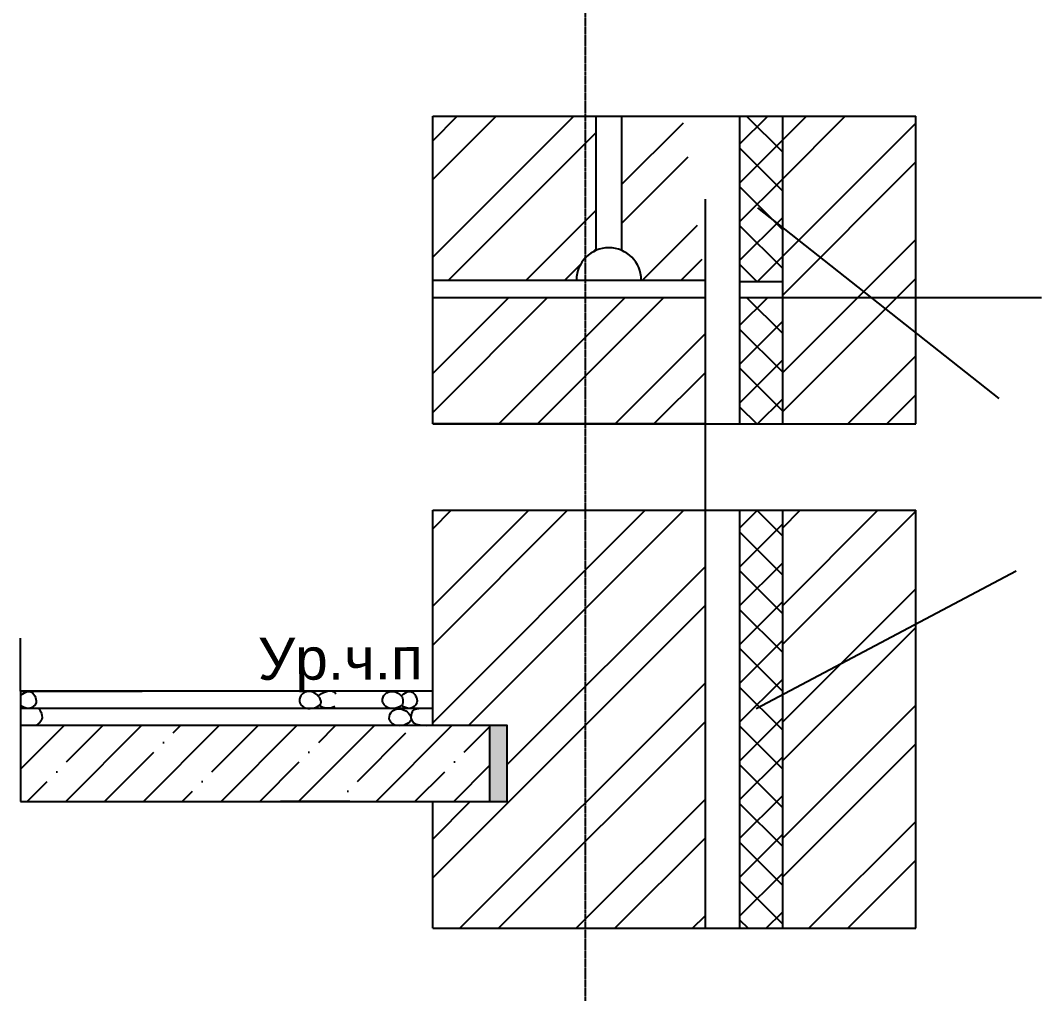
# Model space of a CAD drawing. Header units: millimetres. Extents: x -229914 to 856942, y -268655 to 87212.
# Drawn here: x 400347 to 406259, y -142432 to -136797 of the extents above; entities that cross this region are included whole.
import ezdxf

# ---------------------------------------------------------------- set-up
doc = ezdxf.new("R2010")
doc.units = ezdxf.units.MM
doc.linetypes.add('DASHDOT_axis', pattern=[24, 20, -1.5, 1, -1.5])
doc.styles.get("Standard").update_dxf_attribs({"font": 'arial.ttf'})
pattern_1 = [(45, (-55716.1, 15206.7), (-336.9078, 336.9078), []), (45, (-55491.5, 15206.7), (-336.9078, 336.9078), [])]

msp = doc.modelspace()

# ---------------------------------------------------------------- hatches: boundary and pattern name
at = {"lineweight": 25}
h = msp.add_hatch(color=256, dxfattribs=at)
h.dxf.hatch_style = 1
h.paths.add_polyline_path([(403165.50399, -140880.52131), (403065.45992, -140880.52131), (403065.45992, -141319.28998), (403165.50399, -141319.28998)])
h.paths.add_polyline_path([(403065.45992, -133351.37575), (403165.50399, -133351.37575), (403165.50399, -132912.60707), (403065.45992, -132912.60707)])
h.paths.add_polyline_path([(403065.45992, -130354.96026), (403165.50399, -130354.96026), (403165.50399, -129916.19158), (403065.45992, -129916.19158)])
h = msp.add_hatch()
h.set_pattern_fill('ANSI32', color=256, scale=50.022)
h.set_pattern_definition(pattern_1)
h.paths.add_polyline_path([(403245.64685, -137351.45539), (402733.72485, -137351.45539), (402733.72485, -138301.19366), (403245.64685, -138301.19366)])
edge = h.paths.add_edge_path()
edge.add_line((403677.66044, -137351.45539), (403245.64685, -137351.45539))
edge.add_line((403245.64685, -137351.45539), (403245.64685, -138301.19366))
edge.add_line((403245.64685, -138301.19366), (403566.04347, -138301.19366))
edge.add_arc((403753.6261, -138301.19366), 187.58263, 113.889356158, 180, ccw=False)
edge.add_line((403677.66044, -138129.68139), (403677.66044, -137351.45539))
edge = h.paths.add_edge_path()
edge.add_line((404180.60766, -137351.45539), (403827.72654, -137351.45539))
edge.add_line((403827.72654, -137351.45539), (403827.72654, -138128.86732))
edge.add_arc((403753.6261, -138301.19366), 187.58263, 0, 66.732263345, ccw=False)
edge.add_line((403941.20873, -138301.19366), (404310.33952, -138301.19366))
edge.add_line((404310.33952, -138301.19366), (404180.60766, -137351.45539))
h.paths.add_polyline_path([(403245.64685, -138401.23773), (403245.64685, -139133.34589), (404310.33952, -139133.34589), (404310.33952, -138401.23773)])
h.paths.add_polyline_path([(403245.64685, -138401.23773), (402733.72485, -138401.23773), (402733.72485, -139133.34589), (403245.64685, -139133.34589)])
h.paths.add_polyline_path([(403245.64685, -142053.90497), (404310.33952, -142053.90497), (404310.33952, -139633.56623), (403245.64685, -139633.56623)])
h.paths.add_polyline_path([(403245.64685, -139633.56623), (402733.72485, -139633.56623), (402733.72485, -140880.52131), (403165.50399, -140880.52131), (403165.50399, -141319.28998), (402733.72485, -141319.28998), (402733.72485, -142053.90497), (403245.64685, -142053.90497)])
h = msp.add_hatch(dxfattribs=at)
h.set_pattern_fill('ANSI37', color=256, scale=50.022)
h.set_pattern_definition([(45, (-55716.09, 15206.68), (-112.302593, 112.302593), []), (135, (-55716.09, 15206.68), (-112.302593, -112.302593), [])])
h.paths.add_polyline_path([(404510.33952, -138308.59251), (404758.41968, -138308.59251), (404758.41968, -137351.45539), (404510.33952, -137351.45539)])
h = msp.add_hatch()
h.set_pattern_fill('ANSI32', color=256, scale=50.022)
h.set_pattern_definition(pattern_1)
h.paths.add_polyline_path([(404758.41968, -139133.34589), (405530.77779, -139133.34589), (405530.77779, -137351.45539), (404758.41968, -137351.45539)])
h.paths.add_polyline_path([(404758.41968, -142053.90497), (405530.77779, -142053.90497), (405530.77779, -139633.56623), (404758.41968, -139633.56623)])
h = msp.add_hatch(dxfattribs=at)
h.set_pattern_fill('ANSI37', color=256, scale=50.022)
h.set_pattern_definition([(45, (-55716.09, 14156.9), (-112.302593, 112.302593), []), (135, (-55716.09, 14156.9), (-112.302593, -112.302593), [])])
h.paths.add_polyline_path([(404510.33952, -139133.34589), (404758.41968, -139133.34589), (404758.41968, -138401.23773), (404510.33952, -138401.23773)])
h = msp.add_hatch()
h.set_pattern_fill('ANSI37', color=256, scale=50.022)
h.set_pattern_definition([(45, (-55716.09, 13881.7), (-112.302593, 112.302593), []), (135, (-55716.09, 13881.7), (-112.302593, -112.302593), [])])
h.paths.add_polyline_path([(404510.33952, -139698.88948), (404510.33952, -140353.17505), (404510.33952, -142053.90497), (404758.41968, -142053.90497), (404758.41968, -139633.56623), (404510.33952, -139633.56623)])
h = msp.add_hatch(dxfattribs=at)
h.set_pattern_fill('ANSI35', color=256, scale=50.022034)
h.set_pattern_definition([(45, (405779.6, -155914.95), (-224.6053, 224.6053), []), (45, (406004.2, -155914.95), (-224.6053, 224.6053), [397.05, -79.41, 0, -79.41])])
h.paths.add_polyline_path([(402733.72485, -140880.52131), (400347.22722, -140880.52131), (400347.22722, -141319.28998), (402733.72485, -141319.28998)])
h.paths.add_polyline_path([(403065.45992, -140880.52131), (402733.72485, -140880.52131), (402733.72485, -141319.28998), (403065.45992, -141319.28998)])

# ---------------------------------------------------------------- linework, layer by layer
for p, q in [((402733.72485, -139133.34589), (402733.72485, -137351.45539)), ((403677.66044, -137351.45539), (403677.66044, -138131.41535)), ((403827.72654, -137351.45539), (403827.72654, -138131.41535)), ((405530.77779, -139133.34589), (405530.77779, -137351.45539)), ((404310.33952, -137832.05363), (404310.33952, -139633.56623)), ((402733.72485, -138301.19366), (404310.33952, -138301.19366)), ((402733.72485, -138401.23773), (404310.33952, -138401.23773)), ((402733.72485, -140880.52131), (402733.72485, -139633.56623)), ((404310.33952, -139633.56623), (404310.33952, -142053.90497)), ((405530.77779, -142053.90497), (405530.77779, -139633.56623)), ((402733.72485, -140680.43317), (400347.22722, -140680.43317)), ((400347.22722, -140680.43317), (400347.22722, -141319.28998)), ((402733.72485, -140780.47724), (400347.22722, -140780.47724)), ((403065.45992, -141319.28998), (403065.45992, -140880.52131)), ((402733.72485, -142053.90497), (402733.72485, -141319.28998))]:
    msp.add_line(p, q, dxfattribs=at)
for p, q in [((402733.72485, -137351.45539), (403934.11626, -137351.45539)), ((404510.33952, -137351.45539), (404510.33952, -139133.34589)), ((404758.41968, -137351.45539), (404758.41968, -139133.34589)), ((404758.41968, -137351.45539), (405530.77779, -137351.45539)), ((404510.33952, -138308.59251), (404758.41968, -138308.59251)), ((404510.33952, -138401.23773), (404758.41968, -138401.23773)), ((404310.33952, -139133.34589), (402733.72485, -139133.34589)), ((402733.72485, -139133.34589), (404310.33952, -139133.34589)), ((404758.41968, -139133.34589), (405530.77779, -139133.34589)), ((404510.33952, -139633.56623), (404510.33952, -142053.90497)), ((404758.41968, -139633.56623), (404758.41968, -142053.90497)), ((404758.41968, -139633.56623), (405530.77779, -139633.56623)), ((404510.33952, -142053.90497), (404758.41968, -142053.90497)), ((404534.3796, -142053.90497), (404734.3796, -142053.90497)), ((404758.41968, -142053.90497), (405530.77779, -142053.90497))]:
    msp.add_line(p, q)
at = {"linetype": 'DASHDOT_axis', "lineweight": 25}
msp.add_lwpolyline([(403615.97184, -128912.58369), (403615.97184, -147427.38264)], dxfattribs=at)
at = {"lineweight": 25}
for points in [[(402830.43753, -137351.45539), (405530.77779, -137351.45539)], [(402733.72485, -139133.34589), (405530.77779, -139133.34589)], [(402733.72485, -139633.56623), (405530.77779, -139633.56623)], [(400347.22722, -141319.28998), (403165.50399, -141319.28998), (403165.50399, -140880.52131), (400347.22722, -140880.52131)], [(400347.22722, -140930.06674), (400347.22722, -141319.28998)], [(402733.72485, -142053.90497), (405530.77779, -142053.90497)]]:
    msp.add_lwpolyline(points, dxfattribs=at)
at = {"linetype": 'ByBlock', "lineweight": 25}
for points in [[(404614.44217, -137882.26764), (406011.97422, -138986.00599)], [(404758.41968, -138401.23773), (406258.70791, -138401.23773)], [(404606.30239, -140781.02582), (406110.83311, -139983.92545)], [(400347.22722, -140680.43317), (400347.22722, -140374.84856)], [(400347.22722, -140680.43317), (401051.34471, -140680.43317)], [(402254.95975, -141319.28998), (401852.11024, -141319.28998)]]:
    msp.add_lwpolyline(points, dxfattribs=at)
at = {"lineweight": 25}
msp.add_arc((403753.6261, -138301.19366), 187.58263, 0, 180, dxfattribs=at)
for points, knots in [([(400347.22722, -140708.58535), (400351.43264, -140704.05171), (400356.38552, -140699.84383), (400361.58636, -140696.11516), (400374.67973, -140686.72807), (400413.67408, -140669.84388), (400457.129, -140746.25629), (400399.34542, -140791.5904), (400358.89451, -140772.62436), (400347.22722, -140760.79426)], [5.4903983521, 5.4903983521, 5.4903983521, 5.4903983521, 5.8308844629, 5.8308844629, 5.8308844629, 6.6880747484, 8.1101668589, 9.2277554347, 10.1291370114, 10.1291370114, 10.1291370114, 10.1291370114]), ([(402088.90847, -140741.59131), (402088.90847, -140741.59131), (402086.43945, -140767.26014), (402017.99319, -140795.39094), (401956.16134, -140757.54614), (401962.73515, -140718.61239), (401970.99032, -140706.10088), (401982.8995, -140688.05136), (402031.79253, -140669.33747), (402081.3873, -140710.13545), (402088.90847, -140741.59131)], [2.8899083095, 2.8899083095, 2.8899083095, 2.8899083095, 2.9446145157, 4.6632594827, 5.7893247858, 6.6555848031, 6.6555848031, 6.6555848031, 7.9052796197, 9.2959656301, 9.2959656301, 9.2959656301, 9.2959656301]), ([(402071.75312, -140708.58294), (402074.25127, -140706.37491), (402090.05232, -140694.1548), (402108.94857, -140684.10794), (402123.95164, -140680.43317)], [7.2392089428, 7.2392089428, 7.2392089428, 7.2392089428, 7.4204588547, 8.2852088797, 8.2852088797, 8.2852088797, 8.2852088797]), ([(402153.09892, -140680.43317), (402156.70068, -140681.60054), (402164.10796, -140685.29718), (402170.30571, -140691.83854), (402173.21044, -140695.92947)], [8.8790407798, 8.8790407798, 8.8790407798, 8.8790407798, 9.12116545649, 9.40560219306, 9.40560219306, 9.40560219306, 9.40560219306]), ([(402555.7747, -140764.26044), (402540.2768, -140776.46176), (402489.46101, -140789.68164), (402436.95717, -140757.54614), (402443.53098, -140718.61239), (402451.78615, -140706.10088), (402463.69533, -140688.05136), (402502.00614, -140673.38784), (402540.74778, -140695.26293), (402552.31373, -140708.40002)], [3.5044552723, 3.5044552723, 3.5044552723, 3.5044552723, 4.6632594827, 5.7893247858, 6.6555848031, 6.6555848031, 6.6555848031, 7.9052796197, 8.7244910441, 8.7244910441, 8.7244910441, 8.7244910441]), ([(402552.31373, -140708.31627), (402556.46467, -140703.88516), (402561.32424, -140699.76995), (402566.42204, -140696.11516), (402579.51541, -140686.72807), (402618.50976, -140669.84388), (402661.96467, -140746.25629), (402605.70552, -140790.39441), (402567.35463, -140774.23782), (402555.7747, -140764.26044)], [5.4971442735, 5.4971442735, 5.4971442735, 5.4971442735, 5.8308844629, 5.8308844629, 5.8308844629, 6.6880747484, 8.1101668589, 9.2277554347, 10.0383558224, 10.0383558224, 10.0383558224, 10.0383558224]), ([(402552.31373, -140708.40002), (402558.04238, -140713.98397), (402566.04954, -140739.5926), (402555.7747, -140764.26044), (402555.7747, -140764.26044)], [0.1360419919, 0.1360419919, 0.1360419919, 0.1360419919, 0.6390318842, 1.1657939916, 1.1657939916, 1.1657939916, 1.1657939916]), ([(400451.16796, -140780.47724), (400455.26312, -140784.27388), (400465.32832, -140797.89922), (400471.84328, -140812.29154), (400473.08305, -140834.61742), (400471.94288, -140843.93824), (400463.09056, -140860.27324), (400445.05586, -140875.07429), (400436.4121, -140880.52131)], [0, 0, 0, 0, 0.335645346, 0.8917415659, 0.8917415659, 0.8917415659, 1.4836425075, 1.9746454877, 1.9746454877, 1.9746454877, 1.9746454877]), ([(402168.22881, -140768.81617), (402152.25154, -140780.04309), (402113.8487, -140784.37505), (402084.97272, -140769.88515), (402076.88841, -140762.68372)], [4.1842269023, 4.1842269023, 4.1842269023, 4.1842269023, 5.3427663244, 5.9810330249, 5.9810330249, 5.9810330249, 5.9810330249]), ([(402609.26795, -140841.63538), (402609.21808, -140842.40961), (402606.43517, -140867.30421), (402537.98891, -140895.43501), (402476.15706, -140857.5902), (402482.73087, -140818.65646), (402490.98604, -140806.14494), (402502.89522, -140788.09542), (402551.78825, -140769.38154), (402601.38302, -140810.17951), (402607.81942, -140830.75119)], [2.8899083095, 2.8899083095, 2.8899083095, 2.8899083095, 2.9446145157, 4.6632594827, 5.7893247858, 6.6555848031, 6.6555848031, 6.6555848031, 7.9052796197, 9.2959656301, 9.2959656301, 9.2959656301, 9.2959656301]), ([(402693.41239, -140780.47724), (402625.68895, -140784.27388), (402615.62375, -140797.89922), (402609.10879, -140812.29154), (402607.49724, -140834.7079)], [0.20961382357, 0.20961382357, 0.20961382357, 0.20961382357, 0.54525916957, 1.10135538945, 1.10135538945, 1.10135538945, 1.10135538945]), ([(402607.49724, -140834.7079), (402609.00919, -140843.93824), (402617.86151, -140860.27324), (402635.89621, -140875.07429), (402698.5943, -140880.52131)], [1.3869692757, 1.3869692757, 1.3869692757, 1.3869692757, 1.9788702173, 2.4698731975, 2.4698731975, 2.4698731975, 2.4698731975])]:
    msp.add_open_spline(points, degree=3, knots=knots, dxfattribs=at)

# ---------------------------------------------------------------- texts
at = {"linetype": 'ByBlock', "lineweight": 25, "insert": (401721.65155, -140371.75211), "char_height": 243.219387, "attachment_point": 1, "rotation": 0.140896745}
msp.add_mtext_dynamic_manual_height_columns('Ур.ч.п^I', width=933.4218978, gutter_width=8.20549, heights=[0], dxfattribs=at)

doc.saveas('drawing.dxf')
